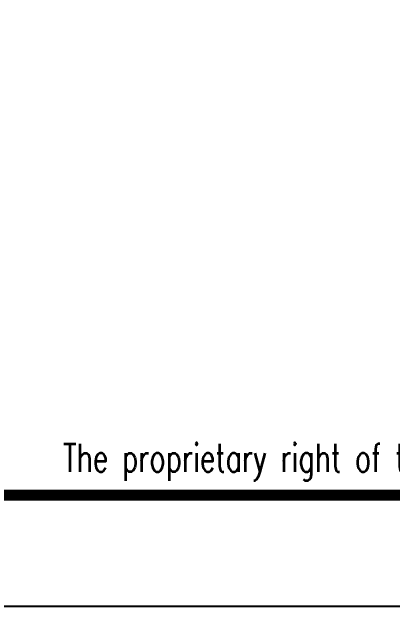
# Model space of a CAD drawing. Extents: x 4678611 to 4812712, y -485691 to -238224.
# Drawn here: x 4770221 to 4773646, y -485691 to -480338 of the extents above; entities that cross this region are included whole.
import ezdxf
from ezdxf.enums import TextEntityAlignment as Align

# ---------------------------------------------------------------- set-up
doc = ezdxf.new("R2010")
doc.units = 0
doc.header["$LTSCALE"] = 1000
doc.header["$MEASUREMENT"] = 0
doc.layers.get('0').update_dxf_attribs({"linetype": 'CONTINUOUS'})
doc.layers.add('PUB_TITLE', color=4, linetype='CONTINUOUS')
doc.styles.add('ECEC_TQ', font='txt_l.shx', dxfattribs={"bigfont": 'hztxt_l.shx'})

msp = doc.modelspace()

# ---------------------------------------------------------------- linework, layer by layer
at = {"layer": 'PUB_TITLE', "color": 4}
msp.add_lwpolyline([(4708672.5, -485690.7), (4792772.5, -485690.7), (4792772.5, -426290.7), (4708672.5, -426290.7)], close=True, dxfattribs=at)
at = {"layer": 'PUB_TITLE', "color": 4, "const_width": 100}
msp.add_lwpolyline([(4711172.5, -484690.7), (4791772.5, -484690.7), (4791772.5, -427290.7), (4711172.5, -427290.7)], close=True, dxfattribs=at)

# ---------------------------------------------------------------- texts
at = {"style": 'ECEC_TQ', "width": 0.72}
msp.add_text('The proprietary right of this document belongs to Anhui Huadong Chemical And Medical Engineering  Co.,Ltd.  and any replication or transfer to the 3rd. side is forbidden without its permission. ', height=250, dxfattribs=at).set_placement((4782772.5, -484390.7), align=Align.MIDDLE)

doc.saveas('drawing.dxf')
